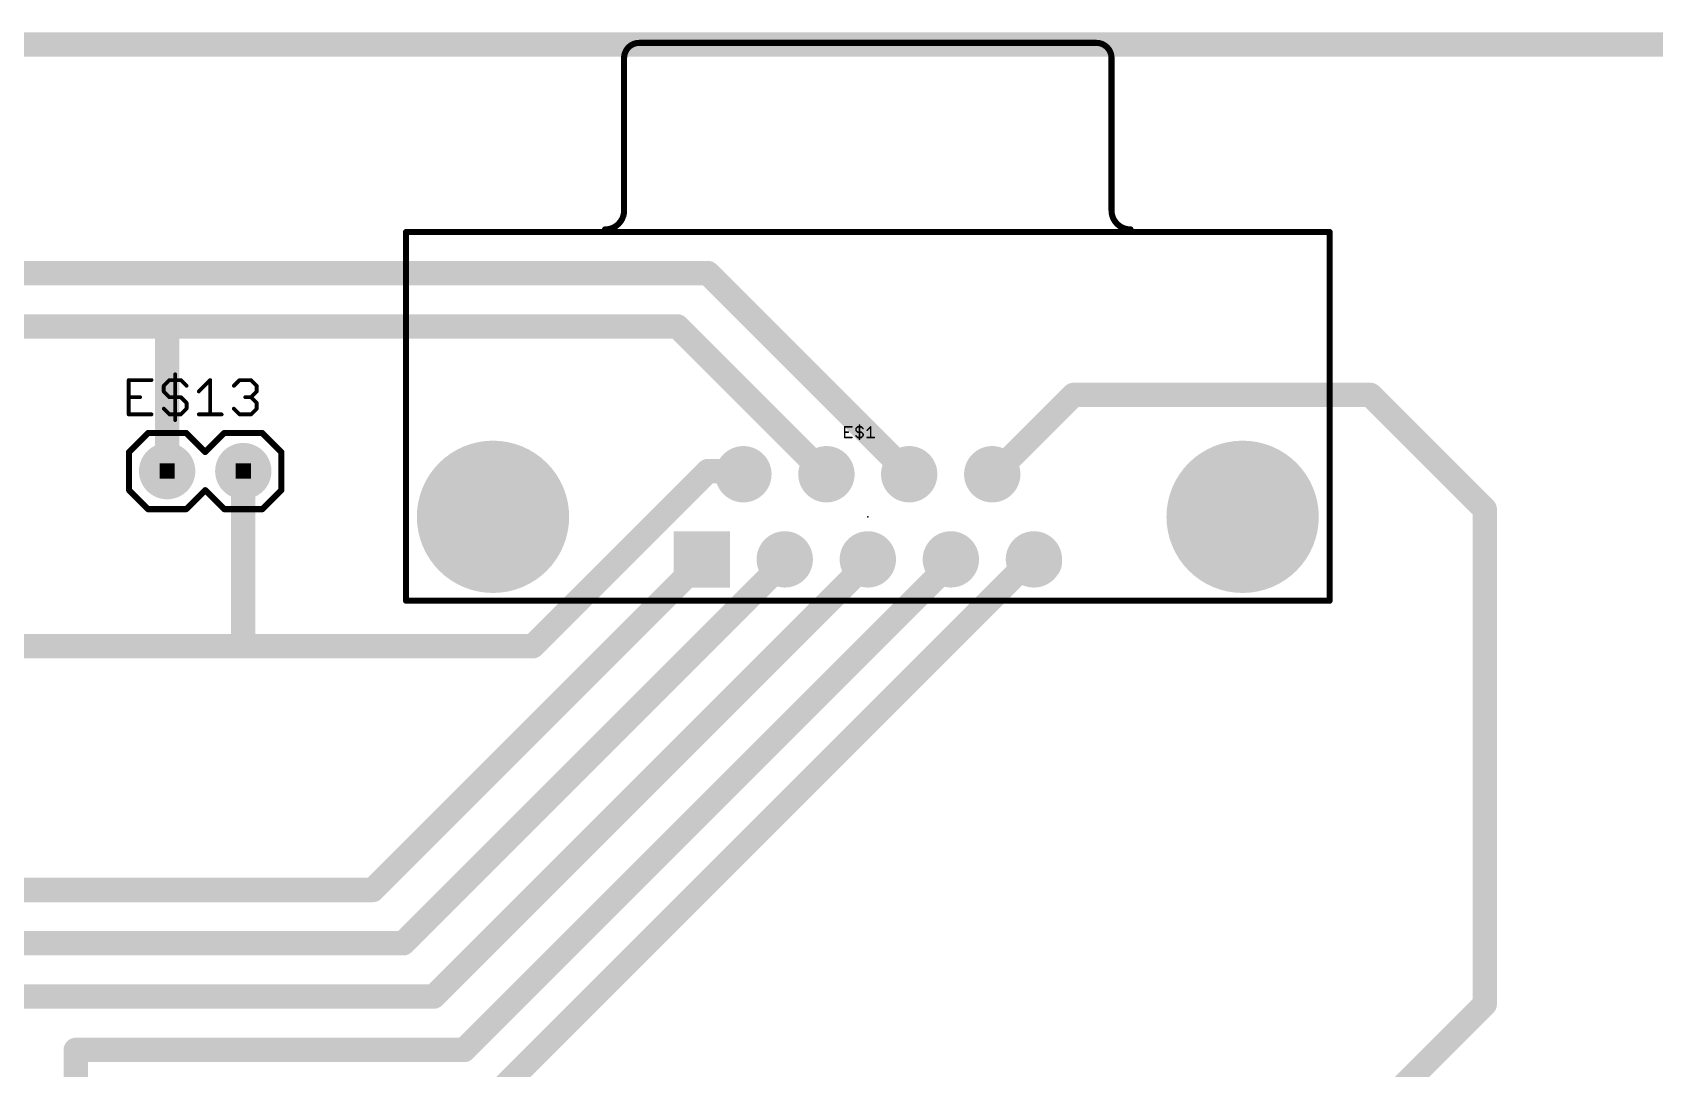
# Model space of a CAD drawing. Extents: x -209 to 66, y -44 to 97.
# Drawn here: x -44.6 to 9.5, y 62.4 to 96.9 of the extents above; entities that cross this region are included whole.
import ezdxf

# ---------------------------------------------------------------- set-up
doc = ezdxf.new("R2010")
doc.units = 0
for name, color, linetype in [('1', 22, 'CONTINUOUS'), ('17', 82, 'CONTINUOUS'), ('20', 7, 'CONTINUOUS'), ('21', 253, 'CONTINUOUS'), ('23', 7, 'CONTINUOUS'), ('25', 253, 'CONTINUOUS'), ('51', 253, 'CONTINUOUS')]:
    doc.layers.add(name, color=color, linetype=linetype)

# ---------------------------------------------------------------- blocks, each defined once
blk = doc.blocks.new('SQUAREP')
blk.add_solid([(-0.5, -0.5), (0.5, -0.5), (-0.5, 0.5), (0.5, 0.5)])
blk = doc.blocks.new('ROUNDP')
at = {"const_width": 0.5}
blk.add_lwpolyline([(0, -0.25, 1), (0, 0.25, 1), (0, -0.25)], format="xyb", dxfattribs=at)
blk = doc.blocks.new('RECT')
blk.add_solid([(-0.5, -0.5), (0.5, -0.5), (-0.5, 0.5), (0.5, 0.5)])

msp = doc.modelspace()

# ---------------------------------------------------------------- linework, layer by layer
at = {"layer": '1'}
for points, const_width in [([(-68.326, 88.9), (-22.098, 88.9)], 0.8128), ([(-22.098, 88.9), (-15.494, 82.296)], 0.8128), ([(-53.848, 87.122), (-40.132, 87.122)], 0.8128), ([(-40.132, 87.122), (-23.114, 87.122)], 0.8128), ([(-40.132, 82.296), (-40.132, 87.122)], 0.8128), ([(-23.114, 87.122), (-18.034, 82.042)], 0.8128), ([(-9.906, 84.836), (-12.7, 82.042)], 0.8128), ([(-9.906, 84.836), (0, 84.836)], 0.8128), ([(0, 84.836), (3.81, 81.026)], 0.8128), ([(-20.828, 82.042), (-20.828, 82.296)], 1.27), ([(-18.034, 82.042), (-18.034, 82.296)], 1.27), ([(-15.24, 82.042), (-15.494, 82.296)], 1.27), ([(-12.7, 82.042), (-12.7, 82.296)], 1.27), ([(-37.592, 82.296), (-37.592, 76.454)], 0.8128), ([(-29.464, 80.772), (-29.21, 80.518)], 3.81), ([(-27.94, 76.454), (-22.098, 82.296)], 0.8128), ([(-22.098, 82.296), (-21.082, 82.296)], 0.8128), ([(-4.572, 80.518), (-4.318, 80.772)], 3.81), ([(3.81, 81.026), (3.81, 64.516)], 0.8128), ([(-22.352, 79.248), (-22.352, 79.502)], 1.27), ([(-19.558, 79.248), (-19.558, 79.502)], 1.27), ([(-16.764, 79.248), (-16.764, 79.502)], 1.27), ([(-13.97, 79.248), (-13.97, 79.502)], 1.27), ([(-10.922, 79.248), (-11.176, 79.502)], 1.27), ([(-22.352, 79.248), (-33.274, 68.326)], 0.8128), ([(-19.558, 79.248), (-32.258, 66.548)], 0.8128), ([(-16.764, 79.248), (-31.242, 64.77)], 0.8128), ([(-13.97, 79.248), (-30.226, 62.992)], 0.8128), ([(-11.176, 79.502), (-29.464, 61.214)], 0.8128), ([(-48.768, 76.454), (-37.846, 76.454)], 0.8128), ([(-37.592, 76.454), (-37.846, 76.454)], 0.8128), ([(-37.592, 76.454), (-27.94, 76.454)], 0.8128), ([(-33.274, 68.326), (-53.34, 68.326)], 0.8128), ([(-32.258, 66.548), (-50.8, 66.548)], 0.8128), ([(-31.242, 64.77), (-48.26, 64.77)], 0.8128), ([(3.81, 64.516), (3.556, 64.262)], 0.8128), ([(3.048, 63.754), (3.556, 64.262)], 0.8128), ([(-11.43, 49.276), (3.048, 63.754)], 0.8128), ([(-30.226, 62.992), (-43.18, 62.992)], 0.8128), ([(-43.18, 62.992), (-43.18, 58.42)], 0.8128)]:
    msp.add_lwpolyline(points, dxfattribs=dict(at, const_width=const_width))
for points, const_width in [([(-21.9543, 89.0437, 1), (-22.2417, 88.7563)], 0.4064), ([(-22.098, 88.6968, 1), (-22.098, 89.1032)], 0.4064), ([(-40.132, 87.3252, 1), (-40.132, 86.9188)], 0.4064), ([(-39.9288, 87.122, 1), (-40.3352, 87.122)], 0.4064), ([(-40.132, 86.9188, 1), (-40.132, 87.3252)], 0.4064), ([(-22.9703, 87.2657, 1), (-23.2577, 86.9783)], 0.4064), ([(-23.114, 86.9188, 1), (-23.114, 87.3252)], 0.4064), ([(-9.906, 85.0392, 1), (-9.906, 84.6328)], 0.4064), ([(-9.7623, 84.6923, 1), (-10.0497, 84.9797)], 0.4064), ([(0.1437, 84.9797, 1), (-0.1437, 84.6923)], 0.4064), ([(0, 84.6328, 1), (0, 85.0392)], 0.4064), ([(-20.5105, 82.296, 1), (-21.1455, 82.296)], 0.635), ([(-17.7165, 82.296, 1), (-18.3515, 82.296)], 0.635), ([(-15.2695, 82.5205, 1), (-15.7185, 82.0715)], 0.635), ([(-12.3825, 82.296, 1), (-13.0175, 82.296)], 0.635), ([(-40.3352, 82.296, 1), (-39.9288, 82.296)], 0.4064), ([(-37.3888, 82.296, 1), (-37.7952, 82.296)], 0.4064), ([(-28.7905, 81.4455, 1), (-30.1375, 80.0985)], 1.905), ([(-22.098, 82.4992, 1), (-22.098, 82.0928)], 0.4064), ([(-21.9543, 82.1523, 1), (-22.2417, 82.4397)], 0.4064), ([(-21.1455, 82.042, 1), (-20.5105, 82.042)], 0.635), ([(-21.082, 82.0928, 1), (-21.082, 82.4992)], 0.4064), ([(-18.3515, 82.042, 1), (-17.7165, 82.042)], 0.635), ([(-18.1777, 81.8983, 1), (-17.8903, 82.1857)], 0.4064), ([(-15.6377, 82.1523, 1), (-15.3503, 82.4397)], 0.4064), ([(-15.4645, 81.8175, 1), (-15.0155, 82.2665)], 0.635), ([(-13.0175, 82.042, 1), (-12.3825, 82.042)], 0.635), ([(-12.8437, 82.1857, 1), (-12.5563, 81.8983)], 0.4064), ([(-3.6445, 80.0985, 1), (-4.9915, 81.4455)], 1.905), ([(-29.8835, 79.8445, 1), (-28.5365, 81.1915)], 1.905), ([(-5.2455, 81.1915, 1), (-3.8985, 79.8445)], 1.905), ([(4.0132, 81.026, 1), (3.6068, 81.026)], 0.4064), ([(3.6663, 80.8823, 1), (3.9537, 81.1697)], 0.4064), ([(-22.0345, 79.502, 1), (-22.6695, 79.502)], 0.635), ([(-19.2405, 79.502, 1), (-19.8755, 79.502)], 0.635), ([(-16.4465, 79.502, 1), (-17.0815, 79.502)], 0.635), ([(-13.6525, 79.502, 1), (-14.2875, 79.502)], 0.635), ([(-10.9515, 79.7265, 1), (-11.4005, 79.2775)], 0.635), ([(-22.6695, 79.248, 1), (-22.0345, 79.248)], 0.635), ([(-22.2083, 79.1043, 1), (-22.4957, 79.3917)], 0.4064), ([(-19.8755, 79.248, 1), (-19.2405, 79.248)], 0.635), ([(-19.4143, 79.1043, 1), (-19.7017, 79.3917)], 0.4064), ([(-17.0815, 79.248, 1), (-16.4465, 79.248)], 0.635), ([(-16.6203, 79.1043, 1), (-16.9077, 79.3917)], 0.4064), ([(-14.2875, 79.248, 1), (-13.6525, 79.248)], 0.635), ([(-13.8263, 79.1043, 1), (-14.1137, 79.3917)], 0.4064), ([(-11.0323, 79.3583, 1), (-11.3197, 79.6457)], 0.4064), ([(-11.1465, 79.0235, 1), (-10.6975, 79.4725)], 0.635), ([(-37.846, 76.6572, 1), (-37.846, 76.2508)], 0.4064), ([(-37.846, 76.2508, 1), (-37.846, 76.6572)], 0.4064), ([(-37.592, 76.6572, 1), (-37.592, 76.2508)], 0.4064), ([(-37.592, 76.2508, 1), (-37.592, 76.6572)], 0.4064), ([(-27.94, 76.2508, 1), (-27.94, 76.6572)], 0.4064), ([(-37.7952, 76.454, 1), (-37.3888, 76.454)], 0.4064), ([(-28.0837, 76.5977, 1), (-27.7963, 76.3103)], 0.4064), ([(-33.274, 68.1228, 1), (-33.274, 68.5292)], 0.4064), ([(-33.4177, 68.4697, 1), (-33.1303, 68.1823)], 0.4064), ([(-32.4017, 66.6917, 1), (-32.1143, 66.4043)], 0.4064), ([(-32.258, 66.3448, 1), (-32.258, 66.7512)], 0.4064), ([(-31.3857, 64.9137, 1), (-31.0983, 64.6263)], 0.4064), ([(-31.242, 64.5668, 1), (-31.242, 64.9732)], 0.4064), ([(3.9537, 64.3723, 1), (3.6663, 64.6597)], 0.4064), ([(3.4123, 64.4057, 1), (3.6997, 64.1183)], 0.4064), ([(3.6997, 64.1183, 1), (3.4123, 64.4057)], 0.4064), ([(3.6068, 64.516, 1), (4.0132, 64.516)], 0.4064), ([(2.9043, 63.8977, 1), (3.1917, 63.6103)], 0.4064), ([(3.1917, 63.6103, 1), (2.9043, 63.8977)], 0.4064), ([(-43.18, 63.1952, 1), (-43.18, 62.7888)], 0.4064), ([(-42.9768, 62.992, 1), (-43.3832, 62.992)], 0.4064), ([(-30.3697, 63.1357, 1), (-30.0823, 62.8483)], 0.4064), ([(-30.226, 62.7888, 1), (-30.226, 63.1952)], 0.4064)]:
    msp.add_lwpolyline(points, format="xyb", dxfattribs=dict(at, const_width=const_width))
at = {"layer": '20', "const_width": 0.8128}
msp.add_lwpolyline([(-208.788, 96.52), (66.04, 96.52)], dxfattribs=at)
at = {"layer": '21', "const_width": 0.2032}
for points in [[(-40.767, 83.566), (-41.402, 82.931)], [(-40.767, 83.566), (-39.497, 83.566)], [(-39.497, 83.566), (-38.862, 82.931)], [(-38.862, 82.931), (-38.227, 83.566)], [(-38.227, 83.566), (-36.957, 83.566)], [(-36.957, 83.566), (-36.322, 82.931)], [(-32.164, 77.972), (-32.164, 83.312)], [(-1.364, 77.972), (-1.364, 83.312)], [(-41.402, 82.931), (-41.402, 81.661)], [(-36.322, 82.931), (-36.322, 81.661)], [(-41.402, 81.661), (-40.767, 81.026)], [(-38.862, 81.661), (-39.497, 81.026)], [(-38.227, 81.026), (-38.862, 81.661)], [(-36.322, 81.661), (-36.957, 81.026)], [(-39.497, 81.026), (-40.767, 81.026)], [(-36.957, 81.026), (-38.227, 81.026)], [(-32.164, 77.972), (-1.364, 77.972)]]:
    msp.add_lwpolyline(points, dxfattribs=at)
at = {"layer": '21', "const_width": 0.1016}
for points in [[(-40.767, 83.6168, 1), (-40.767, 83.5152)], [(-40.7311, 83.5301, 1), (-40.8029, 83.6019)], [(-39.4611, 83.6019, 1), (-39.5329, 83.5301)], [(-39.497, 83.5152, 1), (-39.497, 83.6168)], [(-38.227, 83.6168, 1), (-38.227, 83.5152)], [(-38.1911, 83.5301, 1), (-38.2629, 83.6019)], [(-36.9211, 83.6019, 1), (-36.9929, 83.5301)], [(-36.957, 83.5152, 1), (-36.957, 83.6168)], [(-32.1132, 83.312, 1), (-32.2148, 83.312)], [(-1.3132, 83.312, 1), (-1.4148, 83.312)], [(-41.3512, 82.931, 1), (-41.4528, 82.931)], [(-41.4379, 82.9669, 1), (-41.3661, 82.8951)], [(-38.8979, 82.9669, 1), (-38.8261, 82.8951)], [(-38.8979, 82.8951, 1), (-38.8261, 82.9669)], [(-36.2712, 82.931, 1), (-36.3728, 82.931)], [(-36.3579, 82.8951, 1), (-36.2861, 82.9669)], [(-41.3661, 81.6969, 1), (-41.4379, 81.6251)], [(-41.4528, 81.661, 1), (-41.3512, 81.661)], [(-38.8261, 81.6969, 1), (-38.8979, 81.6251)], [(-38.8261, 81.6251, 1), (-38.8979, 81.6969)], [(-36.3728, 81.661, 1), (-36.2712, 81.661)], [(-36.2861, 81.6251, 1), (-36.3579, 81.6969)], [(-40.767, 81.0768, 1), (-40.767, 80.9752)], [(-40.8029, 80.9901, 1), (-40.7311, 81.0619)], [(-39.5329, 81.0619, 1), (-39.4611, 80.9901)], [(-39.497, 80.9752, 1), (-39.497, 81.0768)], [(-38.227, 81.0768, 1), (-38.227, 80.9752)], [(-38.2629, 80.9901, 1), (-38.1911, 81.0619)], [(-36.9929, 81.0619, 1), (-36.9211, 80.9901)], [(-36.957, 80.9752, 1), (-36.957, 81.0768)], [(-32.164, 78.0228, 1), (-32.164, 77.9212)], [(-32.2148, 77.972, 1), (-32.1132, 77.972)], [(-1.4148, 77.972, 1), (-1.3132, 77.972)], [(-1.364, 77.9212, 1), (-1.364, 78.0228)]]:
    msp.add_lwpolyline(points, format="xyb", dxfattribs=at)
at = {"layer": '23'}
for p in [(-40.132, 82.296), (-16.764, 80.772)]:
    msp.add_point(p, dxfattribs=at)
at = {"layer": '25'}
for points, const_width in [([(-39.864, 85.5229), (-39.864, 83.9976)], 0.127), ([(-40.6521, 85.3323), (-41.4147, 85.3323)], 0.127), ([(-41.4147, 85.3323), (-41.4147, 84.1883)], 0.127), ([(-40.2453, 85.1416), (-40.0546, 85.3323)], 0.127), ([(-40.2453, 84.951), (-40.2453, 85.1416)], 0.127), ([(-40.0546, 84.7603), (-40.2453, 84.951)], 0.127), ([(-40.0546, 85.3323), (-39.6733, 85.3323)], 0.127), ([(-39.6733, 85.3323), (-39.4827, 85.1416)], 0.127), ([(-39.0759, 84.951), (-38.6946, 85.3323)], 0.127), ([(-38.6946, 85.3323), (-38.6946, 84.1883)], 0.127), ([(-37.9065, 85.1416), (-37.7158, 85.3323)], 0.127), ([(-37.7158, 85.3323), (-37.3345, 85.3323)], 0.127), ([(-37.3345, 85.3323), (-37.1439, 85.1416)], 0.127), ([(-37.1439, 84.951), (-37.3345, 84.7603)], 0.127), ([(-37.1439, 85.1416), (-37.1439, 84.951)], 0.127), ([(-41.4147, 84.7603), (-41.0334, 84.7603)], 0.127), ([(-40.2453, 84.379), (-40.0546, 84.1883)], 0.127), ([(-39.6733, 84.7603), (-40.0546, 84.7603)], 0.127), ([(-39.4827, 84.5696), (-39.6733, 84.7603)], 0.127), ([(-39.6733, 84.1883), (-39.4827, 84.379)], 0.127), ([(-39.4827, 84.379), (-39.4827, 84.5696)], 0.127), ([(-37.7158, 84.1883), (-37.9065, 84.379)], 0.127), ([(-37.3345, 84.7603), (-37.5252, 84.7603)], 0.127), ([(-37.3345, 84.7603), (-37.1439, 84.5696)], 0.127), ([(-37.1439, 84.379), (-37.3345, 84.1883)], 0.127), ([(-37.1439, 84.5696), (-37.1439, 84.379)], 0.127), ([(-41.4147, 84.1883), (-40.6521, 84.1883)], 0.127), ([(-40.0546, 84.1883), (-39.6733, 84.1883)], 0.127), ([(-39.0759, 84.1883), (-38.3133, 84.1883)], 0.127), ([(-37.3345, 84.1883), (-37.7158, 84.1883)], 0.127), ([(-17.0408, 83.8326), (-17.0408, 83.3581)], 0.0508), ([(-17.2963, 83.7733), (-17.5336, 83.7733)], 0.0508), ([(-17.5336, 83.7733), (-17.5336, 83.4174)], 0.0508), ([(-17.5336, 83.5954), (-17.415, 83.5954)], 0.0508), ([(-17.5336, 83.4174), (-17.2963, 83.4174)], 0.0508), ([(-17.1594, 83.714), (-17.1001, 83.7733)], 0.0508), ([(-17.1594, 83.6547), (-17.1594, 83.714)], 0.0508), ([(-17.1001, 83.5954), (-17.1594, 83.6547)], 0.0508), ([(-17.1594, 83.4767), (-17.1001, 83.4174)], 0.0508), ([(-17.1001, 83.7733), (-16.9814, 83.7733)], 0.0508), ([(-16.9814, 83.5954), (-17.1001, 83.5954)], 0.0508), ([(-17.1001, 83.4174), (-16.9814, 83.4174)], 0.0508), ([(-16.9814, 83.7733), (-16.9221, 83.714)], 0.0508), ([(-16.9221, 83.536), (-16.9814, 83.5954)], 0.0508), ([(-16.9814, 83.4174), (-16.9221, 83.4767)], 0.0508), ([(-16.9221, 83.4767), (-16.9221, 83.536)], 0.0508), ([(-16.7852, 83.6547), (-16.6666, 83.7733)], 0.0508), ([(-16.7852, 83.4174), (-16.5479, 83.4174)], 0.0508), ([(-16.6666, 83.7733), (-16.6666, 83.4174)], 0.0508)]:
    msp.add_lwpolyline(points, dxfattribs=dict(at, const_width=const_width))
for points, const_width in [([(-39.8322, 85.5229, 1), (-39.8957, 85.5229)], 0.0635), ([(-41.383, 85.3323, 1), (-41.4465, 85.3323)], 0.0635), ([(-41.4147, 85.364, 1), (-41.4147, 85.3005)], 0.0635), ([(-40.6521, 85.3005, 1), (-40.6521, 85.364)], 0.0635), ([(-40.2136, 85.1416, 1), (-40.2771, 85.1416)], 0.0635), ([(-40.2771, 84.951, 1), (-40.2136, 84.951)], 0.0635), ([(-40.2678, 85.1641, 1), (-40.2229, 85.1192)], 0.0635), ([(-40.2229, 84.9734, 1), (-40.2678, 84.9285)], 0.0635), ([(-40.0546, 85.364, 1), (-40.0546, 85.3005)], 0.0635), ([(-40.0322, 85.3098, 1), (-40.0771, 85.3547)], 0.0635), ([(-39.6509, 85.3547, 1), (-39.6958, 85.3098)], 0.0635), ([(-39.6733, 85.3005, 1), (-39.6733, 85.364)], 0.0635), ([(-39.5051, 85.1192, 1), (-39.4602, 85.1641)], 0.0635), ([(-39.0984, 84.9734, 1), (-39.0535, 84.9285)], 0.0635), ([(-38.6628, 85.3323, 1), (-38.7263, 85.3323)], 0.0635), ([(-38.6721, 85.3098, 1), (-38.717, 85.3547)], 0.0635), ([(-37.929, 85.1641, 1), (-37.8841, 85.1192)], 0.0635), ([(-37.7158, 85.364, 1), (-37.7158, 85.3005)], 0.0635), ([(-37.6934, 85.3098, 1), (-37.7383, 85.3547)], 0.0635), ([(-37.3121, 85.3547, 1), (-37.357, 85.3098)], 0.0635), ([(-37.3345, 85.3005, 1), (-37.3345, 85.364)], 0.0635), ([(-37.1121, 85.1416, 1), (-37.1756, 85.1416)], 0.0635), ([(-37.1756, 84.951, 1), (-37.1121, 84.951)], 0.0635), ([(-37.1663, 85.1192, 1), (-37.1214, 85.1641)], 0.0635), ([(-37.1214, 84.9285, 1), (-37.1663, 84.9734)], 0.0635), ([(-41.4147, 84.792, 1), (-41.4147, 84.7285)], 0.0635), ([(-41.0334, 84.7285, 1), (-41.0334, 84.792)], 0.0635), ([(-40.2229, 84.4014, 1), (-40.2678, 84.3565)], 0.0635), ([(-40.0546, 84.792, 1), (-40.0546, 84.7285)], 0.0635), ([(-40.0771, 84.7378, 1), (-40.0322, 84.7827)], 0.0635), ([(-39.6509, 84.7827, 1), (-39.6958, 84.7378)], 0.0635), ([(-39.6733, 84.7285, 1), (-39.6733, 84.792)], 0.0635), ([(-39.4509, 84.5696, 1), (-39.5144, 84.5696)], 0.0635), ([(-39.5144, 84.379, 1), (-39.4509, 84.379)], 0.0635), ([(-39.5051, 84.5472, 1), (-39.4602, 84.5921)], 0.0635), ([(-39.4602, 84.3565, 1), (-39.5051, 84.4014)], 0.0635), ([(-37.8841, 84.4014, 1), (-37.929, 84.3565)], 0.0635), ([(-37.5252, 84.792, 1), (-37.5252, 84.7285)], 0.0635), ([(-37.3121, 84.7827, 1), (-37.357, 84.7378)], 0.0635), ([(-37.357, 84.7827, 1), (-37.3121, 84.7378)], 0.0635), ([(-37.3345, 84.7285, 1), (-37.3345, 84.792)], 0.0635), ([(-37.1121, 84.5696, 1), (-37.1756, 84.5696)], 0.0635), ([(-37.1756, 84.379, 1), (-37.1121, 84.379)], 0.0635), ([(-37.1663, 84.5472, 1), (-37.1214, 84.5921)], 0.0635), ([(-37.1214, 84.3565, 1), (-37.1663, 84.4014)], 0.0635), ([(-41.4147, 84.2201, 1), (-41.4147, 84.1565)], 0.0635), ([(-41.4465, 84.1883, 1), (-41.383, 84.1883)], 0.0635), ([(-40.6521, 84.1565, 1), (-40.6521, 84.2201)], 0.0635), ([(-40.0546, 84.2201, 1), (-40.0546, 84.1565)], 0.0635), ([(-40.0771, 84.1658, 1), (-40.0322, 84.2108)], 0.0635), ([(-39.8957, 83.9976, 1), (-39.8322, 83.9976)], 0.0635), ([(-39.6958, 84.2108, 1), (-39.6509, 84.1658)], 0.0635), ([(-39.6733, 84.1565, 1), (-39.6733, 84.2201)], 0.0635), ([(-39.0759, 84.2201, 1), (-39.0759, 84.1565)], 0.0635), ([(-38.7263, 84.1883, 1), (-38.6628, 84.1883)], 0.0635), ([(-38.3133, 84.1565, 1), (-38.3133, 84.2201)], 0.0635), ([(-37.7158, 84.2201, 1), (-37.7158, 84.1565)], 0.0635), ([(-37.7383, 84.1658, 1), (-37.6934, 84.2108)], 0.0635), ([(-37.357, 84.2108, 1), (-37.3121, 84.1658)], 0.0635), ([(-37.3345, 84.1565, 1), (-37.3345, 84.2201)], 0.0635), ([(-17.0281, 83.8326, 1), (-17.0535, 83.8326)], 0.0254), ([(-17.5336, 83.786, 1), (-17.5336, 83.7606)], 0.0254), ([(-17.5209, 83.7733, 1), (-17.5463, 83.7733)], 0.0254), ([(-17.5336, 83.6081, 1), (-17.5336, 83.5827)], 0.0254), ([(-17.5336, 83.4301, 1), (-17.5336, 83.4047)], 0.0254), ([(-17.5463, 83.4174, 1), (-17.5209, 83.4174)], 0.0254), ([(-17.415, 83.5827, 1), (-17.415, 83.6081)], 0.0254), ([(-17.2963, 83.7606, 1), (-17.2963, 83.786)], 0.0254), ([(-17.2963, 83.4047, 1), (-17.2963, 83.4301)], 0.0254), ([(-17.1467, 83.714, 1), (-17.1721, 83.714)], 0.0254), ([(-17.1684, 83.723, 1), (-17.1504, 83.705)], 0.0254), ([(-17.1504, 83.6636, 1), (-17.1684, 83.6457)], 0.0254), ([(-17.1721, 83.6547, 1), (-17.1467, 83.6547)], 0.0254), ([(-17.1504, 83.4857, 1), (-17.1684, 83.4677)], 0.0254), ([(-17.1001, 83.786, 1), (-17.1001, 83.7606)], 0.0254), ([(-17.1001, 83.6081, 1), (-17.1001, 83.5827)], 0.0254), ([(-17.1001, 83.4301, 1), (-17.1001, 83.4047)], 0.0254), ([(-17.0911, 83.7643, 1), (-17.1091, 83.7823)], 0.0254), ([(-17.1091, 83.5864, 1), (-17.0911, 83.6043)], 0.0254), ([(-17.1091, 83.4084, 1), (-17.0911, 83.4264)], 0.0254), ([(-17.0535, 83.3581, 1), (-17.0281, 83.3581)], 0.0254), ([(-16.9725, 83.7823, 1), (-16.9904, 83.7643)], 0.0254), ([(-16.9725, 83.6043, 1), (-16.9904, 83.5864)], 0.0254), ([(-16.9904, 83.4264, 1), (-16.9725, 83.4084)], 0.0254), ([(-16.9814, 83.7606, 1), (-16.9814, 83.786)], 0.0254), ([(-16.9814, 83.5827, 1), (-16.9814, 83.6081)], 0.0254), ([(-16.9814, 83.4047, 1), (-16.9814, 83.4301)], 0.0254), ([(-16.9094, 83.536, 1), (-16.9348, 83.536)], 0.0254), ([(-16.9348, 83.4767, 1), (-16.9094, 83.4767)], 0.0254), ([(-16.9311, 83.705, 1), (-16.9131, 83.723)], 0.0254), ([(-16.9311, 83.5271, 1), (-16.9131, 83.545)], 0.0254), ([(-16.9131, 83.4677, 1), (-16.9311, 83.4857)], 0.0254), ([(-16.7942, 83.6636, 1), (-16.7762, 83.6457)], 0.0254), ([(-16.7852, 83.4301, 1), (-16.7852, 83.4047)], 0.0254), ([(-16.6539, 83.7733, 1), (-16.6793, 83.7733)], 0.0254), ([(-16.6793, 83.4174, 1), (-16.6539, 83.4174)], 0.0254), ([(-16.6576, 83.7643, 1), (-16.6755, 83.7823)], 0.0254), ([(-16.5479, 83.4047, 1), (-16.5479, 83.4301)], 0.0254)]:
    msp.add_lwpolyline(points, format="xyb", dxfattribs=dict(at, const_width=const_width))
at = {"layer": '51'}
for points, const_width in [([(-24.384, 96.579, 0.4142), (-24.892, 96.071)], 0.2032), ([(-24.384, 96.6298, 1), (-24.384, 96.5282)], 0.1016), ([(-24.384, 96.5282, 1), (-24.384, 96.6298)], 0.1016), ([(-8.636, 96.071, 0.4142), (-9.144, 96.579)], 0.2032), ([(-9.144, 96.6298, 1), (-9.144, 96.5282)], 0.1016), ([(-9.144, 96.5282, 1), (-9.144, 96.6298)], 0.1016), ([(-24.8412, 96.071, 1), (-24.9428, 96.071)], 0.1016), ([(-24.9428, 96.071, 1), (-24.8412, 96.071)], 0.1016), ([(-8.5852, 96.071, 1), (-8.6868, 96.071)], 0.1016), ([(-8.6868, 96.071, 1), (-8.5852, 96.071)], 0.1016), ([(-25.527, 90.356, 0.4142), (-24.892, 90.991)], 0.2032), ([(-24.8412, 90.991, 1), (-24.9428, 90.991)], 0.1016), ([(-24.9428, 90.991, 1), (-24.8412, 90.991)], 0.1016), ([(-8.636, 90.991, 0.4142), (-8.001, 90.356)], 0.2032), ([(-8.5852, 90.991, 1), (-8.6868, 90.991)], 0.1016), ([(-8.6868, 90.991, 1), (-8.5852, 90.991)], 0.1016), ([(-32.1132, 90.272, 1), (-32.2148, 90.272)], 0.1016), ([(-32.164, 90.3228, 1), (-32.164, 90.2212)], 0.1016), ([(-25.527, 90.4068, 1), (-25.527, 90.3052)], 0.1016), ([(-8.001, 90.3052, 1), (-8.001, 90.4068)], 0.1016), ([(-1.3132, 90.272, 1), (-1.4148, 90.272)], 0.1016), ([(-1.364, 90.2212, 1), (-1.364, 90.3228)], 0.1016), ([(-32.2148, 83.3146, 1), (-32.1132, 83.3146)], 0.1016), ([(-1.4148, 83.312, 1), (-1.3132, 83.312)], 0.1016)]:
    msp.add_lwpolyline(points, format="xyb", dxfattribs=dict(at, const_width=const_width))
at = {"layer": '51', "const_width": 0.2032}
for points in [[(-24.384, 96.579), (-9.144, 96.579)], [(-24.892, 90.991), (-24.892, 96.071)], [(-8.636, 90.991), (-8.636, 96.071)], [(-32.164, 83.3146), (-32.164, 90.272)], [(-32.164, 90.272), (-1.364, 90.272)], [(-1.364, 83.312), (-1.364, 90.272)]]:
    msp.add_lwpolyline(points, dxfattribs=at)

# ---------------------------------------------------------------- block references
at = {"layer": '17'}
for name, p, xscale, yscale in [('ROUNDP', (-29.264, 80.772), 5.08, 5.08), ('ROUNDP', (-29.264, 80.772), 5.08, 5.08), ('ROUNDP', (-4.264, 80.772), 5.08, 5.08), ('ROUNDP', (-4.264, 80.772), 5.08, 5.08), ('ROUNDP', (-20.914, 82.192), 1.8796, 1.8796), ('ROUNDP', (-20.914, 82.192), 1.8796, 1.8796), ('ROUNDP', (-18.144, 82.192), 1.8796, 1.8796), ('ROUNDP', (-18.144, 82.192), 1.8796, 1.8796), ('ROUNDP', (-15.384, 82.192), 1.8796, 1.8796), ('ROUNDP', (-15.384, 82.192), 1.8796, 1.8796), ('ROUNDP', (-12.614, 82.192), 1.8796, 1.8796), ('ROUNDP', (-12.614, 82.192), 1.8796, 1.8796), ('SQUAREP', (-22.304, 79.352), 1.8796, 1.8796), ('SQUAREP', (-22.304, 79.352), 1.8796, 1.8796), ('ROUNDP', (-19.534, 79.352), 1.8796, 1.8796), ('ROUNDP', (-19.534, 79.352), 1.8796, 1.8796), ('ROUNDP', (-16.764, 79.352), 1.8796, 1.8796), ('ROUNDP', (-16.764, 79.352), 1.8796, 1.8796), ('ROUNDP', (-13.994, 79.352), 1.8796, 1.8796), ('ROUNDP', (-13.994, 79.352), 1.8796, 1.8796), ('ROUNDP', (-11.224, 79.352), 1.8796, 1.8796), ('ROUNDP', (-11.224, 79.352), 1.8796, 1.8796)]:
    msp.add_blockref(name, p, dxfattribs=dict(at, xscale=xscale, yscale=yscale))
at = {"layer": '17', "xscale": 1.8796, "yscale": 1.8796, "rotation": 90}
for p in [(-40.132, 82.296), (-40.132, 82.296), (-37.592, 82.296), (-37.592, 82.296)]:
    msp.add_blockref('ROUNDP', p, dxfattribs=at)
at = {"layer": '51', "xscale": 0.508, "yscale": 0.508}
for p in [(-40.132, 82.296), (-37.592, 82.296)]:
    msp.add_blockref('RECT', p, dxfattribs=at)

doc.saveas('drawing.dxf')
